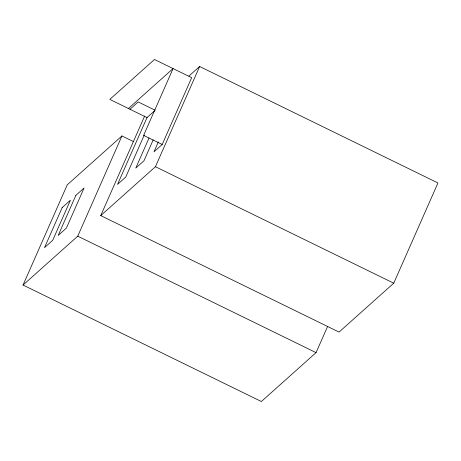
<?xml version="1.0" encoding="UTF-8"?>
<svg xmlns="http://www.w3.org/2000/svg" width="461" height="461" viewBox="0 0 461 461"><rect width="100%" height="100%" fill="white"/><g stroke="black" fill="none" stroke-linecap="round" stroke-linejoin="round"><path stroke-width="0.69" d="M327.615 326.428L316.056 352.63L261.364 401.519L23.05 285.048L67.254 184.826L121.946 135.937L133.569 141.619M23.05 285.048L77.742 236.159L121.946 135.937M188.912 76.077L199.636 66.493L437.95 182.965L393.746 283.187L339.054 332.076L100.74 215.598L144.65 116.039M154.7 110.709L147.007 117.584L117.538 184.394L125.744 177.059L144.235 135.136M149.059 137.966L135.77 168.098L143.976 160.762L153.219 139.804M158.336 141.976L154.003 151.802L162.209 144.466L191.672 77.655L154.487 59.481L109.822 99.403L147.007 117.584M100.74 215.598L155.432 166.715L199.636 66.493M128.412 108.491L173.082 68.568L143.613 135.378L162.209 144.466M129.979 109.257L138.179 101.921L155.213 110.248M155.432 166.715L393.746 283.187M77.742 236.159L316.056 352.63M62.195 207.559L44.515 247.643L52.721 240.314L70.4 200.224L62.195 207.559M75.869 195.337L58.19 235.427L66.39 228.091L84.075 188.002L75.869 195.337"/></g></svg>
